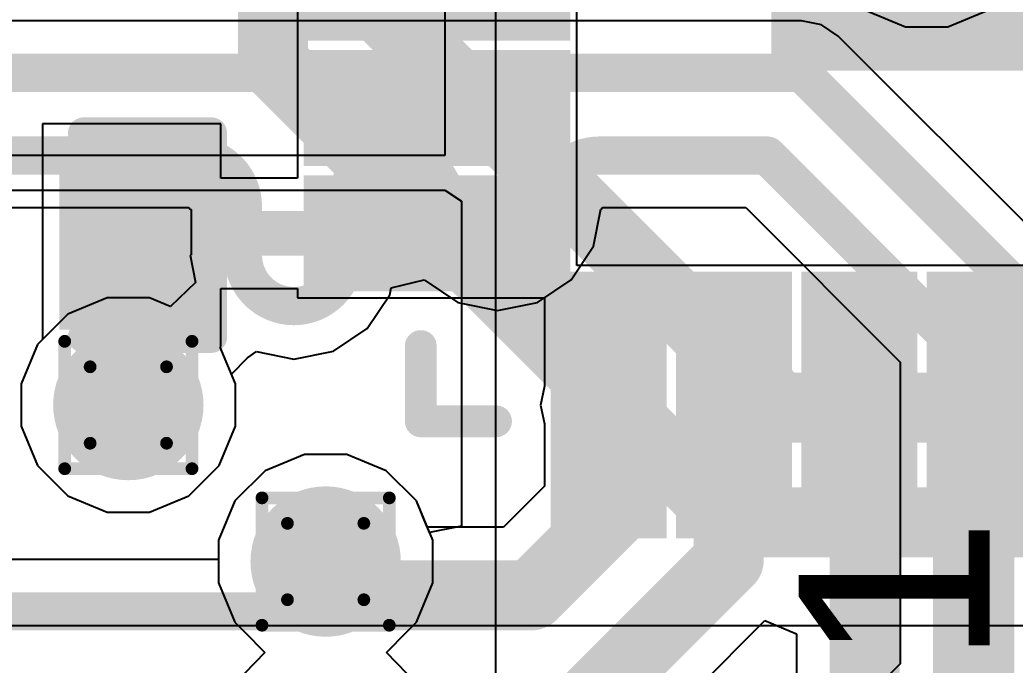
# Model space of a CAD drawing. Header units: inches. Extents: x -6 to 5433, y -4 to 5447.
# Drawn here: x 20.58 to 24.551, y 8.091 to 10.664 of the extents above; entities that cross this region are included whole.
import ezdxf

# ---------------------------------------------------------------- set-up
doc = ezdxf.new("R2010")
doc.units = ezdxf.units.IN
for name, color, linetype in [('Bottom Layer', 5, 'Continuous'), ('Drill Drawing', 1, 'Continuous'), ('Ground', 16, 'Continuous'), ('Power', 76, 'Continuous'), ('Top Layer', 1, 'Continuous'), ('Top Overlay', 2, 'Continuous'), ('Top Paste', 8, 'Continuous'), ('Top Solder', 216, 'Continuous'), ('Via Holes', 16, 'Continuous')]:
    doc.layers.add(name, color=color, linetype=linetype)
doc.styles.add('Arial', font='', dxfattribs={"height": 0.2})
doc.styles.get('Arial').set_extended_font_data('Arial')

# ---------------------------------------------------------------- blocks, each defined once
blk = doc.blocks.new('64_VQFN__9_9__22')
at = {"layer": 'Top Layer'}
for points in [[(-3, 3), (3, 3), (3, -3), (-3, -3)], [(-4.865, -3.12), (-4.005, -3.12), (-4.005, -3.38), (-4.865, -3.38)], [(-4.865, -3.62), (-4.005, -3.62), (-4.005, -3.88), (-4.865, -3.88)], [(-3.88, -4.005), (-3.62, -4.005), (-3.62, -4.865), (-3.88, -4.865)], [(-3.38, -4.005), (-3.12, -4.005), (-3.12, -4.865), (-3.38, -4.865)], [(-2.88, -4.005), (-2.62, -4.005), (-2.62, -4.865), (-2.88, -4.865)], [(-2.38, -4.005), (-2.12, -4.005), (-2.12, -4.865), (-2.38, -4.865)]]:
    blk.add_hatch(color=1, dxfattribs=at).paths.add_polyline_path(points)
at = {"layer": 'Top Paste'}
for points in [[(-4.865, -3.12), (-4.005, -3.12), (-4.005, -3.38), (-4.865, -3.38)], [(-4.865, -3.62), (-4.005, -3.62), (-4.005, -3.88), (-4.865, -3.88)], [(-3.88, -4.005), (-3.62, -4.005), (-3.62, -4.865), (-3.88, -4.865)], [(-3.38, -4.005), (-3.12, -4.005), (-3.12, -4.865), (-3.38, -4.865)], [(-2.88, -4.005), (-2.62, -4.005), (-2.62, -4.865), (-2.88, -4.865)], [(-2.38, -4.005), (-2.12, -4.005), (-2.12, -4.865), (-2.38, -4.865)]]:
    blk.add_hatch(color=8, dxfattribs=at).paths.add_polyline_path(points)
at = {"layer": 'Top Solder'}
for points in [[(-3.1016, 3.1016), (3.1016, 3.1016), (3.1016, -3.1016), (-3.1016, -3.1016)], [(-4.9666, -2.5184), (-3.9034, -2.5184), (-3.9034, -2.9816), (-4.9666, -2.9816)], [(-4.9666, -3.0184), (-3.9034, -3.0184), (-3.9034, -3.4816), (-4.9666, -3.4816)], [(-4.9666, -3.5184), (-3.9034, -3.5184), (-3.9034, -3.9816), (-4.9666, -3.9816)], [(-3.9816, -3.9034), (-3.5184, -3.9034), (-3.5184, -4.9666), (-3.9816, -4.9666)], [(-3.4816, -3.9034), (-3.0184, -3.9034), (-3.0184, -4.9666), (-3.4816, -4.9666)], [(-2.9816, -3.9034), (-2.5184, -3.9034), (-2.5184, -4.9666), (-2.9816, -4.9666)], [(-2.4816, -3.9034), (-2.0184, -3.9034), (-2.0184, -4.9666), (-2.4816, -4.9666)]]:
    blk.add_hatch(color=216, dxfattribs=at).paths.add_polyline_path(points)
at = {"layer": 'Top Overlay'}
for points in [[(-4.5, -4.5, 0.127, 0.127, 0), (-4.5, -4.2, 0.127, 0.127, 0)], [(-4.5, -4.5, 0.127, 0.127, 0), (-4.2, -4.5, 0.127, 0.127, 0)]]:
    blk.add_lwpolyline(points, format="xyseb", dxfattribs=at)
for points in [[(-4.5318, -4.2, 0.0635, 0.0635, 1), (-4.4683, -4.2, 0.0635, 0.0635, 1)], [(-4.5318, -4.5, 0.0635, 0.0635, 1), (-4.4683, -4.5, 0.0635, 0.0635, 1)], [(-4.5318, -4.5, 0.0635, 0.0635, 1), (-4.4683, -4.5, 0.0635, 0.0635, 1)], [(-4.2317, -4.5, 0.0635, 0.0635, 1), (-4.1682, -4.5, 0.0635, 0.0635, 1)]]:
    blk.add_lwpolyline(points, format="xyseb", close=True, dxfattribs=at)
blk = doc.blocks.new('C___0402_185')
at = {"layer": 'Top Layer'}
for points in [[(-0.6985, -0.3175), (-0.6985, 0.3175), (-0.2413, 0.3175), (-0.2413, -0.3175)], [(0.2413, -0.3175), (0.2413, 0.3175), (0.6985, 0.3175), (0.6985, -0.3175)]]:
    blk.add_hatch(color=1, dxfattribs=at).paths.add_polyline_path(points)
at = {"layer": 'Top Paste'}
for points in [[(-0.6985, -0.3175), (-0.6985, 0.3175), (-0.2413, 0.3175), (-0.2413, -0.3175)], [(0.2413, -0.3175), (0.2413, 0.3175), (0.6985, 0.3175), (0.6985, -0.3175)]]:
    blk.add_hatch(color=8, dxfattribs=at).paths.add_polyline_path(points)
at = {"layer": 'Top Solder'}
for points in [[(-0.7585, -0.3775), (-0.7585, 0.3775), (-0.1813, 0.3775), (-0.1813, -0.3775)], [(0.1813, -0.3775), (0.1813, 0.3775), (0.7585, 0.3775), (0.7585, -0.3775)]]:
    blk.add_hatch(color=216, dxfattribs=at).paths.add_polyline_path(points)
at = {"layer": 'Top Overlay'}
for points in [[(-0.7874, 0.4064, 0.127, 0.127, 0), (-0.7874, -0.4064, 0.127, 0.127, 0)], [(-0.2794, 0.4064, 0.127, 0.127, 0), (-0.7874, 0.4064, 0.127, 0.127, 0)], [(0.7874, 0.4064, 0.127, 0.127, 0), (0.2794, 0.4064, 0.127, 0.127, 0)], [(0.7874, 0.4064, 0.127, 0.127, 0), (0.7874, -0.4064, 0.127, 0.127, 0)], [(-0.2794, -0.4064, 0.127, 0.127, 0), (-0.7874, -0.4064, 0.127, 0.127, 0)], [(0.7874, -0.4064, 0.127, 0.127, 0), (0.2794, -0.4064, 0.127, 0.127, 0)]]:
    blk.add_lwpolyline(points, format="xyseb", dxfattribs=at)
for points in [[(-0.8191, 0.4064, 0.0635, 0.0635, 1), (-0.7556, 0.4064, 0.0635, 0.0635, 1)], [(-0.8191, 0.4064, 0.0635, 0.0635, 1), (-0.7556, 0.4064, 0.0635, 0.0635, 1)], [(-0.3111, 0.4064, 0.0635, 0.0635, 1), (-0.2477, 0.4064, 0.0635, 0.0635, 1)], [(0.2477, 0.4064, 0.0635, 0.0635, 1), (0.3111, 0.4064, 0.0635, 0.0635, 1)], [(0.7556, 0.4064, 0.0635, 0.0635, 1), (0.8191, 0.4064, 0.0635, 0.0635, 1)], [(0.7556, 0.4064, 0.0635, 0.0635, 1), (0.8191, 0.4064, 0.0635, 0.0635, 1)], [(-0.8191, -0.4064, 0.0635, 0.0635, 1), (-0.7556, -0.4064, 0.0635, 0.0635, 1)], [(-0.8191, -0.4064, 0.0635, 0.0635, 1), (-0.7556, -0.4064, 0.0635, 0.0635, 1)], [(-0.3111, -0.4064, 0.0635, 0.0635, 1), (-0.2477, -0.4064, 0.0635, 0.0635, 1)], [(0.2477, -0.4064, 0.0635, 0.0635, 1), (0.3111, -0.4064, 0.0635, 0.0635, 1)], [(0.7556, -0.4064, 0.0635, 0.0635, 1), (0.8191, -0.4064, 0.0635, 0.0635, 1)], [(0.7556, -0.4064, 0.0635, 0.0635, 1), (0.8191, -0.4064, 0.0635, 0.0635, 1)]]:
    blk.add_lwpolyline(points, format="xyseb", close=True, dxfattribs=at)

msp = doc.modelspace()

# ---------------------------------------------------------------- hatches: boundary and pattern name
at = {"layer": 'Bottom Layer'}
h = msp.add_hatch(color=5, dxfattribs=at)
edge = h.paths.add_edge_path()
edge.add_arc((21.0129, 9.1281), 0.3, 0, 360)
h = msp.add_hatch(color=5, dxfattribs=at)
edge = h.paths.add_edge_path()
edge.add_arc((21.8001, 8.5037), 0.3, 0, 360)
at = {"layer": 'Ground'}
h = msp.add_hatch(color=16, dxfattribs=at)
edge = h.paths.add_edge_path()
edge.add_arc((21.0129, 9.1281), 0.3, 0, 360)
h = msp.add_hatch(color=16, dxfattribs=at)
edge = h.paths.add_edge_path()
edge.add_arc((21.8001, 8.5037), 0.3, 0, 360)
at = {"layer": 'Power'}
h = msp.add_hatch(color=76, dxfattribs=at)
edge = h.paths.add_edge_path()
edge.add_arc((21.0129, 9.1281), 0.3, 0, 360)
h = msp.add_hatch(color=76, dxfattribs=at)
edge = h.paths.add_edge_path()
edge.add_arc((21.8001, 8.5037), 0.3, 0, 360)
at = {"layer": 'Top Layer'}
h = msp.add_hatch(color=1, dxfattribs=at)
edge = h.paths.add_edge_path()
edge.add_arc((21.0129, 9.1281), 0.3, 0, 360)
h = msp.add_hatch(color=1, dxfattribs=at)
edge = h.paths.add_edge_path()
edge.add_arc((21.8001, 8.5037), 0.3, 0, 360)
at = {"layer": 'Via Holes'}
h = msp.add_hatch(color=7, dxfattribs=at)
edge = h.paths.add_edge_path()
edge.add_arc((21.0129, 9.1281), 0.15, 0, 360)
h = msp.add_hatch(color=7, dxfattribs=at)
edge = h.paths.add_edge_path()
edge.add_arc((21.8001, 8.5037), 0.15, 0, 360)

# ---------------------------------------------------------------- linework, layer by layer
at = {"layer": 'Bottom Layer'}
for p, q in [((15.0175, 8.2488), (32.8484, 8.2488)), ((15.0175, 8.2488), (21.4511, 8.2488)), ((21.4511, 8.2488), (21.4768, 8.2231)), ((21.4768, 8.2231), (21.5568, 8.1402)), ((22.0434, 8.1402), (22.1234, 8.2231)), ((22.1234, 8.2231), (22.1491, 8.2488)), ((22.1491, 8.2488), (25.2938, 8.2488)), ((21.5568, 8.1402), (21.4768, 8.0572)), ((22.1234, 8.0572), (22.0434, 8.1402))]:
    msp.add_line(p, q, dxfattribs=at)
for points in [[(21.5897, 10.4937, 0.2794, 0.2794, 0), (21.5897, 12.3554, 0.2794, 0.2794, 0)], [(22.0469, 10.6831, 0.2794, 0.2794, 0), (22.0469, 12.166, 0.2794, 0.2794, 0)], [(22.0469, 10.6831, 0.2794, 0.2794, 0), (23.6127, 9.1174, 0.2794, 0.2794, 0)], [(21.5897, 10.4937, 0.2794, 0.2794, 0), (23.4233, 8.6602, 0.2794, 0.2794, 0)], [(23.6127, 9.1174, 0.2794, 0.2794, 0), (26.3084, 9.1174, 0.2794, 0.2794, 0)], [(23.4233, 8.6602, 0.2794, 0.2794, 0), (31.1682, 8.6602, 0.2794, 0.2794, 0)]]:
    msp.add_lwpolyline(points, format="xyseb", dxfattribs=at)
for points in [[(21.9771, 10.6831, 0.1397, 0.1397, 1), (22.1168, 10.6831, 0.1397, 0.1397, 1)], [(21.9771, 10.6831, 0.1397, 0.1397, 1), (22.1168, 10.6831, 0.1397, 0.1397, 1)], [(21.5199, 10.4937, 0.1397, 0.1397, 1), (21.6596, 10.4937, 0.1397, 0.1397, 1)], [(21.5199, 10.4937, 0.1397, 0.1397, 1), (21.6596, 10.4937, 0.1397, 0.1397, 1)], [(23.5428, 9.1174, 0.1397, 0.1397, 1), (23.6825, 9.1174, 0.1397, 0.1397, 1)], [(23.5428, 9.1174, 0.1397, 0.1397, 1), (23.6825, 9.1174, 0.1397, 0.1397, 1)], [(23.3534, 8.6602, 0.1397, 0.1397, 1), (23.4931, 8.6602, 0.1397, 0.1397, 1)], [(23.3534, 8.6602, 0.1397, 0.1397, 1), (23.4931, 8.6602, 0.1397, 0.1397, 1)]]:
    msp.add_lwpolyline(points, format="xyseb", close=True, dxfattribs=at)
at = {"layer": 'Drill Drawing'}
for points in [[(20.7589, 9.3821, 0.0508, 0.0508, 0), (21.2669, 9.3821, 0.0508, 0.0508, 0)], [(20.7589, 8.8741, 0.0508, 0.0508, 0), (20.7589, 9.3821, 0.0508, 0.0508, 0)], [(21.2669, 8.8741, 0.0508, 0.0508, 0), (21.2669, 9.3821, 0.0508, 0.0508, 0)], [(20.8605, 9.2805, 0.0508, 0.0508, 0), (21.1653, 9.2805, 0.0508, 0.0508, 0)], [(20.8605, 8.9757, 0.0508, 0.0508, 0), (20.8605, 9.2805, 0.0508, 0.0508, 0)], [(21.1653, 8.9757, 0.0508, 0.0508, 0), (21.1653, 9.2805, 0.0508, 0.0508, 0)], [(20.8605, 8.9757, 0.0508, 0.0508, 0), (21.1653, 8.9757, 0.0508, 0.0508, 0)], [(20.7589, 8.8741, 0.0508, 0.0508, 0), (21.2669, 8.8741, 0.0508, 0.0508, 0)], [(21.5461, 8.7577, 0.0508, 0.0508, 0), (22.0541, 8.7577, 0.0508, 0.0508, 0)], [(21.5461, 8.2497, 0.0508, 0.0508, 0), (21.5461, 8.7577, 0.0508, 0.0508, 0)], [(22.0541, 8.2497, 0.0508, 0.0508, 0), (22.0541, 8.7577, 0.0508, 0.0508, 0)], [(21.6477, 8.6561, 0.0508, 0.0508, 0), (21.9525, 8.6561, 0.0508, 0.0508, 0)], [(21.6477, 8.3513, 0.0508, 0.0508, 0), (21.6477, 8.6561, 0.0508, 0.0508, 0)], [(21.9525, 8.3513, 0.0508, 0.0508, 0), (21.9525, 8.6561, 0.0508, 0.0508, 0)], [(21.6477, 8.3513, 0.0508, 0.0508, 0), (21.9525, 8.3513, 0.0508, 0.0508, 0)], [(21.5461, 8.2497, 0.0508, 0.0508, 0), (22.0541, 8.2497, 0.0508, 0.0508, 0)]]:
    msp.add_lwpolyline(points, format="xyseb", dxfattribs=at)
for points in [[(20.7462, 9.3821, 0.0254, 0.0254, 1), (20.7716, 9.3821, 0.0254, 0.0254, 1)], [(20.7462, 9.3821, 0.0254, 0.0254, 1), (20.7716, 9.3821, 0.0254, 0.0254, 1)], [(21.2542, 9.3821, 0.0254, 0.0254, 1), (21.2796, 9.3821, 0.0254, 0.0254, 1)], [(21.2542, 9.3821, 0.0254, 0.0254, 1), (21.2796, 9.3821, 0.0254, 0.0254, 1)], [(20.8478, 9.2805, 0.0254, 0.0254, 1), (20.8732, 9.2805, 0.0254, 0.0254, 1)], [(20.8478, 9.2805, 0.0254, 0.0254, 1), (20.8732, 9.2805, 0.0254, 0.0254, 1)], [(21.1526, 9.2805, 0.0254, 0.0254, 1), (21.178, 9.2805, 0.0254, 0.0254, 1)], [(21.1526, 9.2805, 0.0254, 0.0254, 1), (21.178, 9.2805, 0.0254, 0.0254, 1)], [(20.8478, 8.9757, 0.0254, 0.0254, 1), (20.8732, 8.9757, 0.0254, 0.0254, 1)], [(20.8478, 8.9757, 0.0254, 0.0254, 1), (20.8732, 8.9757, 0.0254, 0.0254, 1)], [(21.1526, 8.9757, 0.0254, 0.0254, 1), (21.178, 8.9757, 0.0254, 0.0254, 1)], [(21.1526, 8.9757, 0.0254, 0.0254, 1), (21.178, 8.9757, 0.0254, 0.0254, 1)], [(20.7462, 8.8741, 0.0254, 0.0254, 1), (20.7716, 8.8741, 0.0254, 0.0254, 1)], [(20.7462, 8.8741, 0.0254, 0.0254, 1), (20.7716, 8.8741, 0.0254, 0.0254, 1)], [(21.2542, 8.8741, 0.0254, 0.0254, 1), (21.2796, 8.8741, 0.0254, 0.0254, 1)], [(21.2542, 8.8741, 0.0254, 0.0254, 1), (21.2796, 8.8741, 0.0254, 0.0254, 1)], [(21.5334, 8.7577, 0.0254, 0.0254, 1), (21.5588, 8.7577, 0.0254, 0.0254, 1)], [(21.5334, 8.7577, 0.0254, 0.0254, 1), (21.5588, 8.7577, 0.0254, 0.0254, 1)], [(22.0414, 8.7577, 0.0254, 0.0254, 1), (22.0668, 8.7577, 0.0254, 0.0254, 1)], [(22.0414, 8.7577, 0.0254, 0.0254, 1), (22.0668, 8.7577, 0.0254, 0.0254, 1)], [(21.635, 8.6561, 0.0254, 0.0254, 1), (21.6604, 8.6561, 0.0254, 0.0254, 1)], [(21.635, 8.6561, 0.0254, 0.0254, 1), (21.6604, 8.6561, 0.0254, 0.0254, 1)], [(21.9398, 8.6561, 0.0254, 0.0254, 1), (21.9652, 8.6561, 0.0254, 0.0254, 1)], [(21.9398, 8.6561, 0.0254, 0.0254, 1), (21.9652, 8.6561, 0.0254, 0.0254, 1)], [(21.635, 8.3513, 0.0254, 0.0254, 1), (21.6604, 8.3513, 0.0254, 0.0254, 1)], [(21.635, 8.3513, 0.0254, 0.0254, 1), (21.6604, 8.3513, 0.0254, 0.0254, 1)], [(21.9398, 8.3513, 0.0254, 0.0254, 1), (21.9652, 8.3513, 0.0254, 0.0254, 1)], [(21.9398, 8.3513, 0.0254, 0.0254, 1), (21.9652, 8.3513, 0.0254, 0.0254, 1)], [(21.5334, 8.2497, 0.0254, 0.0254, 1), (21.5588, 8.2497, 0.0254, 0.0254, 1)], [(21.5334, 8.2497, 0.0254, 0.0254, 1), (21.5588, 8.2497, 0.0254, 0.0254, 1)], [(22.0414, 8.2497, 0.0254, 0.0254, 1), (22.0668, 8.2497, 0.0254, 0.0254, 1)], [(22.0414, 8.2497, 0.0254, 0.0254, 1), (22.0668, 8.2497, 0.0254, 0.0254, 1)]]:
    msp.add_lwpolyline(points, format="xyseb", close=True, dxfattribs=at)
at = {"layer": 'Ground'}
for p, q in [((23.6985, 10.6607), (16.4293, 10.6607)), ((23.6986, 10.6607), (23.6985, 10.6607)), ((23.7778, 10.6449), (23.6986, 10.6607)), ((23.8451, 10.6), (23.7778, 10.6449)), ((24.7763, 9.6687), (23.8451, 10.6)), ((16.2067, 9.9161), (21.2549, 9.9161)), ((21.2549, 9.9161), (21.2573, 9.9104)), ((21.2573, 9.9104), (21.2631, 9.908)), ((21.2631, 9.908), (21.2631, 9.7258)), ((22.8691, 9.7615), (22.8983, 9.9087)), ((22.8983, 9.9087), (22.9024, 9.9104)), ((22.9024, 9.9104), (22.9047, 9.9161)), ((22.9047, 9.9161), (23.476, 9.9161)), ((23.476, 9.9161), (24.0925, 9.2996)), ((22.7792, 9.6271), (22.8691, 9.7615)), ((21.2631, 9.7258), (21.2591, 9.7258)), ((21.2591, 9.7258), (21.2808, 9.6167)), ((21.2808, 9.6167), (21.1811, 9.5213)), ((22.0618, 9.5952), (22.1932, 9.6271)), ((22.1932, 9.6271), (22.3277, 9.5372)), ((22.6448, 9.5372), (22.7792, 9.6271)), ((22.0563, 9.5673), (22.0618, 9.5952)), ((20.928, 9.5551), (20.771, 9.49)), ((21.0978, 9.5551), (20.928, 9.5551)), ((21.1802, 9.5209), (21.0978, 9.5551)), ((21.9664, 9.4328), (22.0563, 9.5673)), ((22.3277, 9.5372), (22.4862, 9.5057)), ((22.4862, 9.5057), (22.6448, 9.5372)), ((20.771, 9.49), (20.6509, 9.3699)), ((21.1811, 9.5213), (21.1802, 9.5209)), ((21.832, 9.343), (21.9664, 9.4328)), ((20.6509, 9.3699), (20.5859, 9.213)), ((21.4887, 9.3164), (21.5243, 9.3411)), ((21.5243, 9.3411), (21.6734, 9.3115)), ((21.6734, 9.3115), (21.832, 9.343)), ((21.4242, 9.2508), (21.4887, 9.3164)), ((24.0925, 9.2996), (24.0925, 8.0954)), ((20.5859, 9.213), (20.5859, 9.0431)), ((21.4399, 9.213), (21.4242, 9.2508)), ((21.4399, 9.0431), (21.4399, 9.213)), ((20.5859, 9.0431), (20.6509, 8.8862)), ((21.3749, 8.8862), (21.4399, 9.0431)), ((21.7152, 8.9307), (21.5582, 8.8656)), ((21.885, 8.9307), (21.7152, 8.9307)), ((22.042, 8.8656), (21.885, 8.9307)), ((20.6509, 8.8862), (20.771, 8.7661)), ((21.2548, 8.7661), (21.3749, 8.8862)), ((21.5582, 8.8656), (21.4381, 8.7455)), ((22.1621, 8.7455), (22.042, 8.8656)), ((20.771, 8.7661), (20.928, 8.7011)), ((21.0978, 8.7011), (21.2548, 8.7661)), ((21.4381, 8.7455), (21.3731, 8.5886)), ((22.2271, 8.5886), (22.1621, 8.7455)), ((20.928, 8.7011), (21.0978, 8.7011)), ((21.3731, 8.5886), (21.3731, 8.5124)), ((22.2271, 8.4187), (22.2271, 8.5886)), ((21.3731, 8.5124), (16.7682, 8.5124)), ((22.1621, 8.2618), (22.2271, 8.4187)), ((22.1234, 8.2231), (22.1621, 8.2618)), ((22.0434, 8.1402), (22.1234, 8.2231)), ((22.1234, 8.0572), (22.0434, 8.1402)), ((24.0925, 8.0954), (23.4104, 7.4134))]:
    msp.add_line(p, q, dxfattribs=at)
for points in [[(16.3435, 10.4535, 0.1524, 0.1524, 0), (23.6986, 10.4535, 0.1524, 0.1524, 0)], [(23.6986, 10.4535, 0.1524, 0.1524, 0), (24.6298, 9.5222, 0.1524, 0.1524, 0)], [(16.2067, 10.1233, 0.1524, 0.1524, 0), (20.7844, 10.1233, 0.1524, 0.1524, 0)], [(20.7844, 10.1233, 0.1524, 0.1524, 0), (21.267, 10.1233, 0.1524, 0.1524, 0)], [(21.267, 10.1233, 0.1524, 0.1524, -0.414214), (21.4702, 9.9201, 0.1524, 0.1524, 0)], [(21.8766, 9.9201, 0.1524, 0.1524, -1), (22.283, 9.9201, 0.1524, 0.1524, 0)], [(22.6894, 9.9201, 0.1524, 0.1524, -0.414214), (22.8926, 10.1233, 0.1524, 0.1524, 0)], [(22.8926, 10.1233, 0.1524, 0.1524, 0), (23.3952, 10.1233, 0.1524, 0.1524, 0)], [(23.3952, 10.1233, 0.1524, 0.1524, 0), (23.5618, 10.1233, 0.1524, 0.1524, 0)], [(23.5618, 10.1233, 0.1524, 0.1524, 0), (24.2996, 9.3854, 0.1524, 0.1524, 0)], [(21.4702, 9.7258, 0.1524, 0.1524, 0), (21.4702, 9.9201, 0.1524, 0.1524, 0)], [(21.8766, 9.7258, 0.1524, 0.1524, 0), (21.8766, 9.9201, 0.1524, 0.1524, 0)], [(22.283, 9.9201, 0.1524, 0.1524, 0), (22.283, 9.9201, 0.1524, 0.1524, 0)], [(22.6894, 9.9201, 0.1524, 0.1524, -1), (22.283, 9.9201, 0.1524, 0.1524, 0)], [(22.6894, 9.9201, 0.1524, 0.1524, 0), (22.6894, 9.9201, 0.1524, 0.1524, 0)], [(21.8766, 9.7258, 0.1524, 0.1524, -1), (21.4702, 9.7258, 0.1524, 0.1524, 0)], [(24.2996, 8.0096, 0.1524, 0.1524, 0), (24.2996, 9.3854, 0.1524, 0.1524, 0)], [(21.6017, 8.3053, 0.1524, 0.1524, 0), (21.8001, 8.5037, 0.1524, 0.1524, 0)], [(16.6823, 8.3053, 0.1524, 0.1524, 0), (21.6017, 8.3053, 0.1524, 0.1524, 0)]]:
    msp.add_lwpolyline(points, format="xyseb", dxfattribs=at)
for points in [[(23.6605, 10.4535, 0.0762, 0.0762, 1), (23.7367, 10.4535, 0.0762, 0.0762, 1)], [(23.6605, 10.4535, 0.0762, 0.0762, 1), (23.7367, 10.4535, 0.0762, 0.0762, 1)], [(20.7463, 10.1233, 0.0762, 0.0762, 1), (20.8225, 10.1233, 0.0762, 0.0762, 1)], [(20.7463, 10.1233, 0.0762, 0.0762, 1), (20.8225, 10.1233, 0.0762, 0.0762, 1)], [(21.2289, 10.1233, 0.0762, 0.0762, 1), (21.3051, 10.1233, 0.0762, 0.0762, 1)], [(21.2289, 10.1233, 0.0762, 0.0762, 1), (21.3051, 10.1233, 0.0762, 0.0762, 1)], [(22.8545, 10.1233, 0.0762, 0.0762, 1), (22.9307, 10.1233, 0.0762, 0.0762, 1)], [(22.8545, 10.1233, 0.0762, 0.0762, 1), (22.9307, 10.1233, 0.0762, 0.0762, 1)], [(23.3571, 10.1233, 0.0762, 0.0762, 1), (23.4333, 10.1233, 0.0762, 0.0762, 1)], [(23.3571, 10.1233, 0.0762, 0.0762, 1), (23.4333, 10.1233, 0.0762, 0.0762, 1)], [(23.5237, 10.1233, 0.0762, 0.0762, 1), (23.5999, 10.1233, 0.0762, 0.0762, 1)], [(23.5237, 10.1233, 0.0762, 0.0762, 1), (23.5999, 10.1233, 0.0762, 0.0762, 1)], [(21.4321, 9.9201, 0.0762, 0.0762, 1), (21.5083, 9.9201, 0.0762, 0.0762, 1)], [(21.4321, 9.9201, 0.0762, 0.0762, 1), (21.5083, 9.9201, 0.0762, 0.0762, 1)], [(21.8385, 9.9201, 0.0762, 0.0762, 1), (21.9147, 9.9201, 0.0762, 0.0762, 1)], [(21.8385, 9.9201, 0.0762, 0.0762, 1), (21.9147, 9.9201, 0.0762, 0.0762, 1)], [(22.2449, 9.9201, 0.0762, 0.0762, 1), (22.3211, 9.9201, 0.0762, 0.0762, 1)], [(22.2449, 9.9201, 0.0762, 0.0762, 1), (22.3211, 9.9201, 0.0762, 0.0762, 1)], [(22.2449, 9.9201, 0.0762, 0.0762, 1), (22.3211, 9.9201, 0.0762, 0.0762, 1)], [(22.2449, 9.9201, 0.0762, 0.0762, 1), (22.3211, 9.9201, 0.0762, 0.0762, 1)], [(22.6513, 9.9201, 0.0762, 0.0762, 1), (22.7275, 9.9201, 0.0762, 0.0762, 1)], [(22.6513, 9.9201, 0.0762, 0.0762, 1), (22.7275, 9.9201, 0.0762, 0.0762, 1)], [(22.6513, 9.9201, 0.0762, 0.0762, 1), (22.7275, 9.9201, 0.0762, 0.0762, 1)], [(22.6513, 9.9201, 0.0762, 0.0762, 1), (22.7275, 9.9201, 0.0762, 0.0762, 1)], [(21.4321, 9.7258, 0.0762, 0.0762, 1), (21.5083, 9.7258, 0.0762, 0.0762, 1)], [(21.4321, 9.7258, 0.0762, 0.0762, 1), (21.5083, 9.7258, 0.0762, 0.0762, 1)], [(21.8385, 9.7258, 0.0762, 0.0762, 1), (21.9147, 9.7258, 0.0762, 0.0762, 1)], [(21.8385, 9.7258, 0.0762, 0.0762, 1), (21.9147, 9.7258, 0.0762, 0.0762, 1)], [(24.2615, 9.3854, 0.0762, 0.0762, 1), (24.3377, 9.3854, 0.0762, 0.0762, 1)], [(24.2615, 9.3854, 0.0762, 0.0762, 1), (24.3377, 9.3854, 0.0762, 0.0762, 1)], [(21.762, 8.5037, 0.0762, 0.0762, 1), (21.8382, 8.5037, 0.0762, 0.0762, 1)], [(21.5636, 8.3053, 0.0762, 0.0762, 1), (21.6398, 8.3053, 0.0762, 0.0762, 1)], [(21.5636, 8.3053, 0.0762, 0.0762, 1), (21.6398, 8.3053, 0.0762, 0.0762, 1)]]:
    msp.add_lwpolyline(points, format="xyseb", close=True, dxfattribs=at)
at = {"layer": 'Power'}
for p, q in [((22.2758, 17.8216), (22.2758, 10.1233)), ((22.479, 7.6361), (22.479, 17.8073)), ((23.9562, 10.7018), (24.1131, 10.6368)), ((24.283, 10.6368), (24.4399, 10.7018)), ((24.1131, 10.6368), (24.283, 10.6368)), ((22.2758, 10.1233), (19.1835, 10.1233)), ((19.3209, 9.9858), (22.2758, 9.9858)), ((22.2758, 9.9858), (22.3415, 9.9419)), ((22.3415, 9.9419), (22.3415, 8.6442)), ((21.7152, 8.9307), (21.5582, 8.8656)), ((21.885, 8.9307), (21.7152, 8.9307)), ((22.042, 8.8656), (21.885, 8.9307)), ((21.5582, 8.8656), (21.4381, 8.7455)), ((22.1621, 8.7455), (22.042, 8.8656)), ((21.4381, 8.7455), (21.3731, 8.5886)), ((22.2145, 8.6189), (22.1621, 8.7455)), ((22.3415, 8.6442), (22.2145, 8.6189)), ((21.3731, 8.5886), (21.3731, 8.4187)), ((21.3731, 8.4187), (21.4381, 8.2618)), ((21.4381, 8.2618), (21.4768, 8.2231)), ((21.4768, 8.2231), (21.5568, 8.1402)), ((21.5568, 8.1402), (21.4768, 8.0572))]:
    msp.add_line(p, q, dxfattribs=at)
at = {"layer": 'Top Layer'}
for p, q in [((21.6876, 11.0823), (21.6876, 10.0332)), ((22.8016, 9.6851), (22.8016, 10.8203)), ((21.3815, 10.2503), (20.6703, 10.2503)), ((20.6703, 10.2503), (20.6703, 9.3893)), ((21.3815, 10.0332), (21.3815, 10.2503)), ((21.6876, 10.0332), (21.3815, 10.0332)), ((24.9709, 9.6851), (22.8016, 9.6851)), ((21.3815, 9.3613), (21.3815, 9.5929)), ((21.3815, 9.5929), (21.6876, 9.5929)), ((21.6876, 9.5929), (21.6876, 9.5561)), ((21.6876, 9.5561), (22.6726, 9.5561)), ((22.6726, 9.5561), (22.6726, 9.2031)), ((20.6703, 9.3893), (20.6509, 9.3699)), ((20.6509, 9.3699), (20.5859, 9.213)), ((21.3796, 9.3585), (21.3815, 9.3613)), ((21.4399, 9.213), (21.3796, 9.3585)), ((21.3815, 9.3613), (21.3815, 9.3613)), ((20.5859, 9.213), (20.5859, 9.0431)), ((21.4399, 9.0431), (21.4399, 9.213)), ((22.6726, 9.2031), (22.6577, 9.1281)), ((22.6577, 9.1281), (22.6726, 9.053)), ((22.6726, 9.053), (22.6726, 8.8042)), ((20.5859, 9.0431), (20.6509, 8.8862)), ((21.3749, 8.8862), (21.4399, 9.0431)), ((21.7152, 8.9307), (21.5582, 8.8656)), ((21.885, 8.9307), (21.7152, 8.9307)), ((22.042, 8.8656), (21.885, 8.9307)), ((20.6509, 8.8862), (20.771, 8.7661)), ((21.2548, 8.7661), (21.3749, 8.8862)), ((21.5582, 8.8656), (21.4381, 8.7455)), ((22.1621, 8.7455), (22.042, 8.8656)), ((22.6726, 8.8042), (22.5091, 8.6407)), ((20.771, 8.7661), (20.928, 8.7011)), ((21.0978, 8.7011), (21.2548, 8.7661)), ((21.4381, 8.7455), (21.3731, 8.5886)), ((22.2055, 8.6407), (22.1621, 8.7455)), ((20.928, 8.7011), (21.0978, 8.7011)), ((22.5091, 8.6407), (22.2055, 8.6407)), ((21.3731, 8.5886), (21.3731, 8.4187)), ((21.3731, 8.4187), (21.4381, 8.2618)), ((21.4381, 8.2618), (21.4768, 8.2231)), ((23.0034, 7.7193), (23.5521, 8.268)), ((23.5521, 8.268), (23.6791, 8.2154)), ((21.4768, 8.2231), (21.5568, 8.1402)), ((23.6791, 8.2154), (23.6791, 7.8635)), ((21.5568, 8.1402), (21.4768, 8.0572))]:
    msp.add_line(p, q, dxfattribs=at)
for points in [[(20.8989, 9.8058, 0.1778, 0.1778, 0), (20.9062, 9.8131, 0.1778, 0.1778, 0)], [(20.9062, 9.8131, 0.1778, 0.1778, 0), (22.2446, 9.8131, 0.1778, 0.1778, 0)], [(21.0259, 9.1411, 0.2032, 0.2032, 0), (21.0259, 9.8058, 0.2032, 0.2032, 0)], [(22.9296, 9.1281, 0.2794, 0.2794, 0), (22.951, 9.1067, 0.2794, 0.2794, 0)], [(23.4082, 9.1067, 0.2794, 0.2794, 0), (23.4296, 9.1281, 0.2794, 0.2794, 0)], [(23.9296, 9.1281, 0.2794, 0.2794, 0), (23.951, 9.1067, 0.2794, 0.2794, 0)], [(24.4082, 9.1067, 0.2794, 0.2794, 0), (24.4296, 9.1281, 0.2794, 0.2794, 0)], [(22.951, 8.6981, 0.2794, 0.2794, 0), (22.951, 9.1067, 0.2794, 0.2794, 0)], [(23.4082, 8.5087, 0.2794, 0.2794, 0), (23.4082, 9.1067, 0.2794, 0.2794, 0)], [(23.951, 7.7508, 0.2794, 0.2794, 0), (23.951, 9.1067, 0.2794, 0.2794, 0)], [(24.4082, 7.5614, 0.2794, 0.2794, 0), (24.4082, 9.1067, 0.2794, 0.2794, 0)], [(22.6217, 8.3688, 0.2794, 0.2794, 0), (22.951, 8.6981, 0.2794, 0.2794, 0)], [(21.8001, 8.5037, 0.2794, 0.2794, 0), (21.935, 8.3688, 0.2794, 0.2794, 0)], [(22.8111, 7.9116, 0.2794, 0.2794, 0), (23.4082, 8.5087, 0.2794, 0.2794, 0)], [(21.935, 8.3688, 0.2794, 0.2794, 0), (22.6217, 8.3688, 0.2794, 0.2794, 0)]]:
    msp.add_lwpolyline(points, format="xyseb", dxfattribs=at)
for points in [[(20.8545, 9.8058, 0.0889, 0.0889, 1), (20.9434, 9.8058, 0.0889, 0.0889, 1)], [(20.8617, 9.8131, 0.0889, 0.0889, 1), (20.9506, 9.8131, 0.0889, 0.0889, 1)], [(20.8617, 9.8131, 0.0889, 0.0889, 1), (20.9506, 9.8131, 0.0889, 0.0889, 1)], [(20.9751, 9.8058, 0.1016, 0.1016, 1), (21.0767, 9.8058, 0.1016, 0.1016, 1)], [(22.2002, 9.8131, 0.0889, 0.0889, 1), (22.2891, 9.8131, 0.0889, 0.0889, 1)], [(22.8598, 9.1281, 0.1397, 0.1397, 1), (22.9995, 9.1281, 0.1397, 0.1397, 1)], [(23.3598, 9.1281, 0.1397, 0.1397, 1), (23.4995, 9.1281, 0.1397, 0.1397, 1)], [(23.8598, 9.1281, 0.1397, 0.1397, 1), (23.9995, 9.1281, 0.1397, 0.1397, 1)], [(24.3598, 9.1281, 0.1397, 0.1397, 1), (24.4995, 9.1281, 0.1397, 0.1397, 1)], [(20.9751, 9.1411, 0.1016, 0.1016, 1), (21.0767, 9.1411, 0.1016, 0.1016, 1)], [(22.8812, 9.1067, 0.1397, 0.1397, 1), (23.0209, 9.1067, 0.1397, 0.1397, 1)], [(22.8812, 9.1067, 0.1397, 0.1397, 1), (23.0209, 9.1067, 0.1397, 0.1397, 1)], [(23.3384, 9.1067, 0.1397, 0.1397, 1), (23.4781, 9.1067, 0.1397, 0.1397, 1)], [(23.3384, 9.1067, 0.1397, 0.1397, 1), (23.4781, 9.1067, 0.1397, 0.1397, 1)], [(23.8812, 9.1067, 0.1397, 0.1397, 1), (24.0209, 9.1067, 0.1397, 0.1397, 1)], [(23.8812, 9.1067, 0.1397, 0.1397, 1), (24.0209, 9.1067, 0.1397, 0.1397, 1)], [(24.3384, 9.1067, 0.1397, 0.1397, 1), (24.4781, 9.1067, 0.1397, 0.1397, 1)], [(24.3384, 9.1067, 0.1397, 0.1397, 1), (24.4781, 9.1067, 0.1397, 0.1397, 1)], [(22.8812, 8.6981, 0.1397, 0.1397, 1), (23.0209, 8.6981, 0.1397, 0.1397, 1)], [(22.8812, 8.6981, 0.1397, 0.1397, 1), (23.0209, 8.6981, 0.1397, 0.1397, 1)], [(21.7303, 8.5037, 0.1397, 0.1397, 1), (21.87, 8.5037, 0.1397, 0.1397, 1)], [(23.3384, 8.5087, 0.1397, 0.1397, 1), (23.4781, 8.5087, 0.1397, 0.1397, 1)], [(23.3384, 8.5087, 0.1397, 0.1397, 1), (23.4781, 8.5087, 0.1397, 0.1397, 1)], [(21.8652, 8.3688, 0.1397, 0.1397, 1), (22.0049, 8.3688, 0.1397, 0.1397, 1)], [(21.8652, 8.3688, 0.1397, 0.1397, 1), (22.0049, 8.3688, 0.1397, 0.1397, 1)], [(22.5519, 8.3688, 0.1397, 0.1397, 1), (22.6916, 8.3688, 0.1397, 0.1397, 1)], [(22.5519, 8.3688, 0.1397, 0.1397, 1), (22.6916, 8.3688, 0.1397, 0.1397, 1)]]:
    msp.add_lwpolyline(points, format="xyseb", close=True, dxfattribs=at)

# ---------------------------------------------------------------- block references
msp.add_blockref('64_VQFN__9_9__22', (26.6796, 13.5631))
at = {"rotation": 180}
msp.add_blockref('C___0402_185', (20.556, 9.8058), dxfattribs=at)

# ---------------------------------------------------------------- texts
at = {"layer": 'Top Overlay', "style": 'Arial'}
msp.add_text('C51', height=0.762, rotation=90, dxfattribs=at).set_placement((24.4489, 6.7276))

doc.saveas('drawing.dxf')
